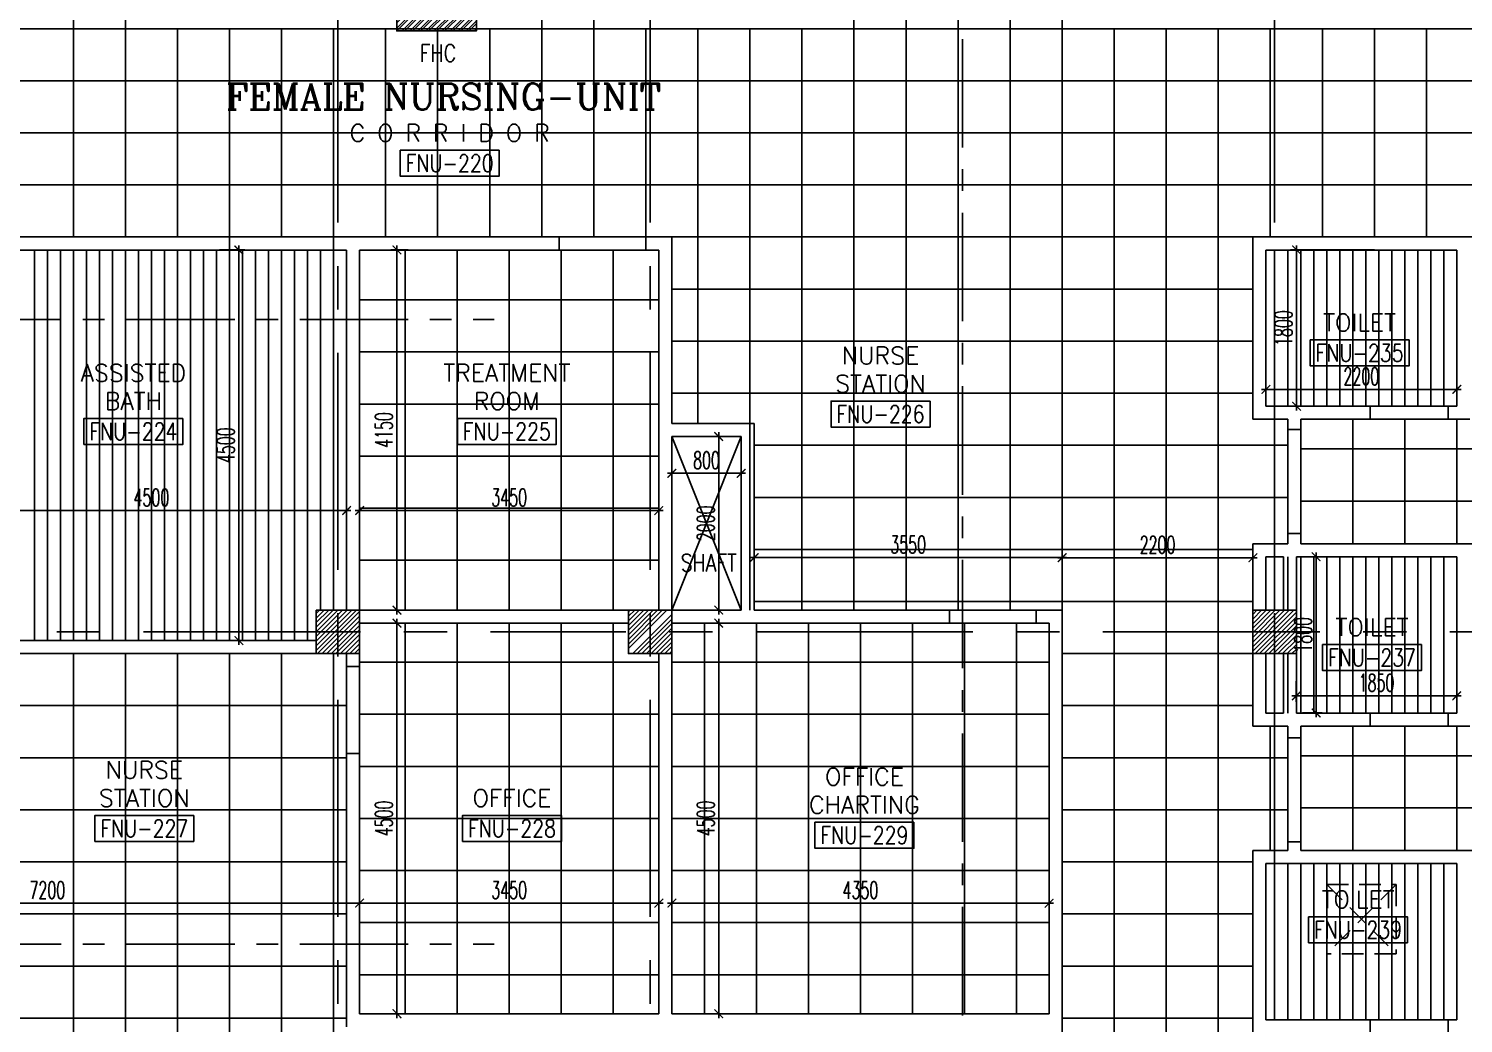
# Model space of a CAD drawing. Extents: x 88808.2 to 88899.2, y 39921.6 to 40001.1.
# Drawn here: x 88871.61 to 88888.15, y 39968.39 to 39979.85 of the extents above; entities that cross this region are included whole.
import ezdxf
from ezdxf.enums import TextEntityAlignment as Align

# ---------------------------------------------------------------- set-up
doc = ezdxf.new("R2010")
doc.units = 0
doc.header["$MEASUREMENT"] = 0
doc.header["$PDMODE"] = 34
for name, pattern in [('CENTER', [2, 1.25, -0.25, 0.25, -0.25]), ('CENTERX2', [4, 2.5, -0.5, 0.5, -0.5]), ('HIDDEN', [0.375, 0.25, -0.125])]:
    doc.linetypes.add(name, pattern=pattern)
doc.layers.get('0').update_dxf_attribs({"color": 4, "linetype": 'CONTINUOUS'})
doc.layers.get('DEFPOINTS').update_dxf_attribs({"linetype": 'CONTINUOUS'})
for name, color, linetype in [('AXES', 11, 'CENTERX2'), ('AXES1', 11, 'CENTER'), ('CEILING', 4, 'CONTINUOUS'), ('COL', 2, 'CONTINUOUS'), ('DIM', 4, 'CONTINUOUS'), ('FHC', 4, 'CONTINUOUS'), ('HAT', 11, 'CONTINUOUS'), ('RM-BOX', 11, 'CONTINUOUS'), ('RM-NAME', 11, 'CONTINUOUS'), ('RM-NO', 11, 'CONTINUOUS'), ('SHAFT', 4, 'CONTINUOUS'), ('WALL', 2, 'CONTINUOUS')]:
    doc.layers.add(name, color=color, linetype=linetype)
doc.styles.add('ROMANC', font='romanc', dxfattribs={"height": 0.1})
doc.styles.add('ROMANS', font='ROMANS.shx', dxfattribs={"width": 0.6})
doc.dimstyles.new('STANDARD_IN', dxfattribs={"dimtxt": 0.2, "dimasz": 0.1, "dimexe": 0.07, "dimexo": 0.07, "dimgap": 0.05, "dimtad": 1, "dimdec": 0, "dimlfac": 1000, "dimzin": 0, "dimtxsty": 'ROMANS', "dimblk": 'ARCHTICK', "dimcen": 0.05, "dimdle": 0.05, "dimclrd": 4, "dimclre": 4, "dimclrt": 2, "dimazin": 3, "dimtfac": 1, "dimtdec": 0, "dimtmove": 0, "dimatfit": 3, "dimtolj": 1, "dimtzin": 0})

# ---------------------------------------------------------------- blocks, each defined once
blk = doc.blocks.new('_ARCHTICK')
at = {"color": 0, "linetype": 'BYBLOCK', "const_width": 0.15}
blk.add_lwpolyline([(-0.5, -0.5), (0.5, 0.5)], dxfattribs=at)
blk = doc.blocks.new('*D274')
at = {"layer": 'DEFPOINTS', "color": 0, "linetype": 'CONTINUOUS'}
for p in [(88883.52, 39973.857), (88885.72, 39973.754), (88885.72, 39973.372)]:
    blk.add_point(p, dxfattribs=at)
at = {"layer": 'DIM', "color": 4, "linetype": 'CONTINUOUS'}
for p, q in [((88883.47, 39973.754), (88885.77, 39973.754)), ((88883.52, 39973.787), (88883.52, 39973.684)), ((88885.72, 39973.442), (88885.72, 39973.824))]:
    blk.add_line(p, q, dxfattribs=at)
at = {"layer": 'DIM', "color": 4, "linetype": 'CONTINUOUS', "xscale": 0.1, "yscale": 0.1, "zscale": 0.1, "rotation": 180}
blk.add_blockref('_ARCHTICK', (88883.52, 39973.754), dxfattribs=at)
at = {"layer": 'DIM', "color": 4, "linetype": 'CONTINUOUS', "xscale": 0.1, "yscale": 0.1, "zscale": 0.1}
blk.add_blockref('_ARCHTICK', (88885.72, 39973.754), dxfattribs=at)
at = {"layer": 'DIM', "color": 2, "linetype": 'CONTINUOUS', "insert": (88884.62, 39973.904), "char_height": 0.2, "attachment_point": 5, "style": 'ROMANS'}
blk.add_mtext('\\A1;2200', dxfattribs=at)
blk = doc.blocks.new('*D275')
at = {"layer": 'DEFPOINTS', "color": 0, "linetype": 'CONTINUOUS'}
for p in [(88883.52, 39973.755), (88879.97, 39973.686), (88883.52, 39973.362)]:
    blk.add_point(p, dxfattribs=at)
at = {"layer": 'DIM', "color": 4, "linetype": 'CONTINUOUS'}
for p, q in [((88879.92, 39973.755), (88883.57, 39973.755)), ((88879.97, 39973.756), (88879.97, 39973.825)), ((88883.52, 39973.432), (88883.52, 39973.825))]:
    blk.add_line(p, q, dxfattribs=at)
at = {"layer": 'DIM', "color": 4, "linetype": 'CONTINUOUS', "xscale": 0.1, "yscale": 0.1, "zscale": 0.1, "rotation": 180}
blk.add_blockref('_ARCHTICK', (88879.97, 39973.755), dxfattribs=at)
at = {"layer": 'DIM', "color": 4, "linetype": 'CONTINUOUS', "xscale": 0.1, "yscale": 0.1, "zscale": 0.1}
blk.add_blockref('_ARCHTICK', (88883.52, 39973.755), dxfattribs=at)
at = {"layer": 'DIM', "color": 2, "linetype": 'CONTINUOUS', "insert": (88881.745, 39973.905), "char_height": 0.2, "attachment_point": 5, "style": 'ROMANS'}
blk.add_mtext('\\A1;3550', dxfattribs=at)
blk = doc.blocks.new('*D241')
at = {"layer": 'DEFPOINTS', "color": 0, "linetype": 'CONTINUOUS'}
for p in [(88879.82, 39974.727), (88879.02, 39973.438), (88879.82, 39973.57)]:
    blk.add_point(p, dxfattribs=at)
at = {"layer": 'DIM', "color": 4, "linetype": 'CONTINUOUS'}
for p, q in [((88879.02, 39973.508), (88879.02, 39974.797)), ((88879.82, 39973.64), (88879.82, 39974.797)), ((88878.97, 39974.727), (88879.87, 39974.727))]:
    blk.add_line(p, q, dxfattribs=at)
at = {"layer": 'DIM', "color": 4, "linetype": 'CONTINUOUS', "xscale": 0.1, "yscale": 0.1, "zscale": 0.1, "rotation": 180}
blk.add_blockref('_ARCHTICK', (88879.02, 39974.727), dxfattribs=at)
at = {"layer": 'DIM', "color": 4, "linetype": 'CONTINUOUS', "xscale": 0.1, "yscale": 0.1, "zscale": 0.1}
blk.add_blockref('_ARCHTICK', (88879.82, 39974.727), dxfattribs=at)
at = {"layer": 'DIM', "color": 2, "linetype": 'CONTINUOUS', "insert": (88879.42, 39974.877), "char_height": 0.2, "attachment_point": 5, "style": 'ROMANS'}
blk.add_mtext('\\A1;800', dxfattribs=at)
blk = doc.blocks.new('*D240')
at = {"layer": 'DEFPOINTS', "color": 0, "linetype": 'CONTINUOUS'}
for p in [(88879.42, 39975.15), (88879.561, 39975.15), (88879.337, 39973.15)]:
    blk.add_point(p, dxfattribs=at)
at = {"layer": 'DIM', "color": 4, "linetype": 'CONTINUOUS'}
for p, q in [((88879.49, 39975.15), (88879.631, 39975.15)), ((88879.561, 39973.1), (88879.561, 39975.2)), ((88879.407, 39973.15), (88879.631, 39973.15))]:
    blk.add_line(p, q, dxfattribs=at)
at = {"layer": 'DIM', "color": 4, "linetype": 'CONTINUOUS', "xscale": 0.1, "yscale": 0.1, "zscale": 0.1}
for p, rotation in [((88879.561, 39975.15), 90), ((88879.561, 39973.15), 270)]:
    blk.add_blockref('_ARCHTICK', p, dxfattribs=dict(at, rotation=rotation))
at = {"layer": 'DIM', "color": 2, "linetype": 'CONTINUOUS', "insert": (88879.411, 39974.15), "char_height": 0.2, "attachment_point": 5, "rotation": 90, "style": 'ROMANS'}
blk.add_mtext('\\A1;2000', dxfattribs=at)
blk = doc.blocks.new('*D239')
at = {"layer": 'DEFPOINTS', "color": 0, "linetype": 'CONTINUOUS'}
for p in [(88879.42, 39973), (88879.42, 39968.5), (88879.561, 39968.5)]:
    blk.add_point(p, dxfattribs=at)
at = {"layer": 'DIM', "color": 4, "linetype": 'CONTINUOUS'}
for p, q in [((88879.49, 39973), (88879.631, 39973)), ((88879.561, 39973.05), (88879.561, 39968.45)), ((88879.49, 39968.5), (88879.631, 39968.5))]:
    blk.add_line(p, q, dxfattribs=at)
at = {"layer": 'DIM', "color": 4, "linetype": 'CONTINUOUS', "xscale": 0.1, "yscale": 0.1, "zscale": 0.1}
for p, rotation in [((88879.561, 39973), 90), ((88879.561, 39968.5), 270)]:
    blk.add_blockref('_ARCHTICK', p, dxfattribs=dict(at, rotation=rotation))
at = {"layer": 'DIM', "color": 2, "linetype": 'CONTINUOUS', "insert": (88879.411, 39970.75), "char_height": 0.2, "attachment_point": 5, "rotation": 90, "style": 'ROMANS'}
blk.add_mtext('\\A1;4500', dxfattribs=at)
blk = doc.blocks.new('*D238')
at = {"layer": 'DEFPOINTS', "color": 0, "linetype": 'CONTINUOUS'}
for p in [(88883.37, 39969.774), (88879.02, 39968.825), (88883.37, 39968.825)]:
    blk.add_point(p, dxfattribs=at)
at = {"layer": 'DIM', "color": 4, "linetype": 'CONTINUOUS'}
for p, q in [((88878.97, 39969.774), (88883.42, 39969.774)), ((88879.02, 39968.895), (88879.02, 39969.844)), ((88883.37, 39968.895), (88883.37, 39969.844))]:
    blk.add_line(p, q, dxfattribs=at)
at = {"layer": 'DIM', "color": 4, "linetype": 'CONTINUOUS', "xscale": 0.1, "yscale": 0.1, "zscale": 0.1, "rotation": 180}
blk.add_blockref('_ARCHTICK', (88879.02, 39969.774), dxfattribs=at)
at = {"layer": 'DIM', "color": 4, "linetype": 'CONTINUOUS', "xscale": 0.1, "yscale": 0.1, "zscale": 0.1}
blk.add_blockref('_ARCHTICK', (88883.37, 39969.774), dxfattribs=at)
at = {"layer": 'DIM', "color": 2, "linetype": 'CONTINUOUS', "insert": (88881.195, 39969.924), "char_height": 0.2, "attachment_point": 5, "style": 'ROMANS'}
blk.add_mtext('\\A1;4350', dxfattribs=at)
blk = doc.blocks.new('*D237')
at = {"layer": 'DEFPOINTS', "color": 0, "linetype": 'CONTINUOUS'}
for p in [(88878.87, 39969.774), (88875.42, 39969.116), (88878.87, 39969.116)]:
    blk.add_point(p, dxfattribs=at)
at = {"layer": 'DIM', "color": 4, "linetype": 'CONTINUOUS'}
for p, q in [((88875.37, 39969.774), (88878.92, 39969.774)), ((88875.42, 39969.186), (88875.42, 39969.844)), ((88878.87, 39969.186), (88878.87, 39969.844))]:
    blk.add_line(p, q, dxfattribs=at)
at = {"layer": 'DIM', "color": 4, "linetype": 'CONTINUOUS', "xscale": 0.1, "yscale": 0.1, "zscale": 0.1, "rotation": 180}
blk.add_blockref('_ARCHTICK', (88875.42, 39969.774), dxfattribs=at)
at = {"layer": 'DIM', "color": 4, "linetype": 'CONTINUOUS', "xscale": 0.1, "yscale": 0.1, "zscale": 0.1}
blk.add_blockref('_ARCHTICK', (88878.87, 39969.774), dxfattribs=at)
at = {"layer": 'DIM', "color": 2, "linetype": 'CONTINUOUS', "insert": (88877.145, 39969.924), "char_height": 0.2, "attachment_point": 5, "style": 'ROMANS'}
blk.add_mtext('\\A1;3450', dxfattribs=at)
blk = doc.blocks.new('*D236')
at = {"layer": 'DEFPOINTS', "color": 0, "linetype": 'CONTINUOUS'}
for p in [(88875.634, 39973), (88875.634, 39968.5), (88875.851, 39968.5)]:
    blk.add_point(p, dxfattribs=at)
at = {"layer": 'DIM', "color": 4, "linetype": 'CONTINUOUS'}
for p, q in [((88875.704, 39973), (88875.921, 39973)), ((88875.851, 39973.05), (88875.851, 39968.45)), ((88875.704, 39968.5), (88875.921, 39968.5))]:
    blk.add_line(p, q, dxfattribs=at)
at = {"layer": 'DIM', "color": 4, "linetype": 'CONTINUOUS', "xscale": 0.1, "yscale": 0.1, "zscale": 0.1}
for p, rotation in [((88875.851, 39973), 90), ((88875.851, 39968.5), 270)]:
    blk.add_blockref('_ARCHTICK', p, dxfattribs=dict(at, rotation=rotation))
at = {"layer": 'DIM', "color": 2, "linetype": 'CONTINUOUS', "insert": (88875.701, 39970.75), "char_height": 0.2, "attachment_point": 5, "rotation": 90, "style": 'ROMANS'}
blk.add_mtext('\\A1;4500', dxfattribs=at)
blk = doc.blocks.new('*D235')
at = {"layer": 'DEFPOINTS', "color": 0, "linetype": 'CONTINUOUS'}
for p in [(88876.05, 39977.3), (88875.851, 39973.15), (88876.05, 39973.15)]:
    blk.add_point(p, dxfattribs=at)
at = {"layer": 'DIM', "color": 4, "linetype": 'CONTINUOUS'}
for p, q in [((88875.98, 39977.3), (88875.781, 39977.3)), ((88875.851, 39977.35), (88875.851, 39973.1)), ((88875.98, 39973.15), (88875.781, 39973.15))]:
    blk.add_line(p, q, dxfattribs=at)
at = {"layer": 'DIM', "color": 4, "linetype": 'CONTINUOUS', "xscale": 0.1, "yscale": 0.1, "zscale": 0.1}
for p, rotation in [((88875.851, 39977.3), 90), ((88875.851, 39973.15), 270)]:
    blk.add_blockref('_ARCHTICK', p, dxfattribs=dict(at, rotation=rotation))
at = {"layer": 'DIM', "color": 2, "linetype": 'CONTINUOUS', "insert": (88875.701, 39975.225), "char_height": 0.2, "attachment_point": 5, "rotation": 90, "style": 'ROMANS'}
blk.add_mtext('\\A1;4150', dxfattribs=at)
blk = doc.blocks.new('*D234')
at = {"layer": 'DEFPOINTS', "color": 0, "linetype": 'CONTINUOUS'}
for p in [(88875.42, 39974.686), (88878.87, 39974.686), (88878.87, 39974.298)]:
    blk.add_point(p, dxfattribs=at)
at = {"layer": 'DIM', "color": 4, "linetype": 'CONTINUOUS'}
for p, q in [((88875.42, 39974.616), (88875.42, 39974.228)), ((88878.87, 39974.616), (88878.87, 39974.228)), ((88875.37, 39974.298), (88878.92, 39974.298))]:
    blk.add_line(p, q, dxfattribs=at)
at = {"layer": 'DIM', "color": 4, "linetype": 'CONTINUOUS', "xscale": 0.1, "yscale": 0.1, "zscale": 0.1, "rotation": 180}
blk.add_blockref('_ARCHTICK', (88875.42, 39974.298), dxfattribs=at)
at = {"layer": 'DIM', "color": 4, "linetype": 'CONTINUOUS', "xscale": 0.1, "yscale": 0.1, "zscale": 0.1}
blk.add_blockref('_ARCHTICK', (88878.87, 39974.298), dxfattribs=at)
at = {"layer": 'DIM', "color": 2, "linetype": 'CONTINUOUS', "insert": (88877.145, 39974.448), "char_height": 0.2, "attachment_point": 5, "style": 'ROMANS'}
blk.add_mtext('\\A1;3450', dxfattribs=at)
blk = doc.blocks.new('*D233')
at = {"layer": 'DEFPOINTS', "color": 0, "linetype": 'CONTINUOUS'}
for p in [(88873.734, 39977.3), (88874.028, 39977.3), (88873.734, 39972.8)]:
    blk.add_point(p, dxfattribs=at)
at = {"layer": 'DIM', "color": 4, "linetype": 'CONTINUOUS'}
for p, q in [((88873.804, 39977.3), (88874.098, 39977.3)), ((88874.028, 39972.75), (88874.028, 39977.35)), ((88873.804, 39972.8), (88874.098, 39972.8))]:
    blk.add_line(p, q, dxfattribs=at)
at = {"layer": 'DIM', "color": 4, "linetype": 'CONTINUOUS', "xscale": 0.1, "yscale": 0.1, "zscale": 0.1}
for p, rotation in [((88874.028, 39977.3), 90), ((88874.028, 39972.8), 270)]:
    blk.add_blockref('_ARCHTICK', p, dxfattribs=dict(at, rotation=rotation))
at = {"layer": 'DIM', "color": 2, "linetype": 'CONTINUOUS', "insert": (88873.878, 39975.05), "char_height": 0.2, "attachment_point": 5, "rotation": 90, "style": 'ROMANS'}
blk.add_mtext('\\A1;4500', dxfattribs=at)
blk = doc.blocks.new('*D232')
at = {"layer": 'DEFPOINTS', "color": 0, "linetype": 'CONTINUOUS'}
for p in [(88870.77, 39975.05), (88875.27, 39975.05), (88875.27, 39974.298)]:
    blk.add_point(p, dxfattribs=at)
at = {"layer": 'DIM', "color": 4, "linetype": 'CONTINUOUS'}
for p, q in [((88870.77, 39974.98), (88870.77, 39974.228)), ((88875.27, 39974.98), (88875.27, 39974.228)), ((88870.72, 39974.298), (88875.32, 39974.298))]:
    blk.add_line(p, q, dxfattribs=at)
at = {"layer": 'DIM', "color": 4, "linetype": 'CONTINUOUS', "xscale": 0.1, "yscale": 0.1, "zscale": 0.1, "rotation": 180}
blk.add_blockref('_ARCHTICK', (88870.77, 39974.298), dxfattribs=at)
at = {"layer": 'DIM', "color": 4, "linetype": 'CONTINUOUS', "xscale": 0.1, "yscale": 0.1, "zscale": 0.1}
blk.add_blockref('_ARCHTICK', (88875.27, 39974.298), dxfattribs=at)
at = {"layer": 'DIM', "color": 2, "linetype": 'CONTINUOUS', "insert": (88873.02, 39974.448), "char_height": 0.2, "attachment_point": 5, "style": 'ROMANS'}
blk.add_mtext('\\A1;4500', dxfattribs=at)
blk = doc.blocks.new('*D226')
at = {"layer": 'DEFPOINTS', "color": 0, "linetype": 'CONTINUOUS'}
for p in [(88868.22, 39969.774), (88868.22, 39969.659), (88875.42, 39969.446)]:
    blk.add_point(p, dxfattribs=at)
at = {"layer": 'DIM', "color": 4, "linetype": 'CONTINUOUS'}
for p, q in [((88875.47, 39969.774), (88868.17, 39969.774)), ((88868.22, 39969.729), (88868.22, 39969.844)), ((88875.42, 39969.516), (88875.42, 39969.844))]:
    blk.add_line(p, q, dxfattribs=at)
at = {"layer": 'DIM', "color": 4, "linetype": 'CONTINUOUS', "xscale": 0.1, "yscale": 0.1, "zscale": 0.1, "rotation": 180}
blk.add_blockref('_ARCHTICK', (88868.22, 39969.774), dxfattribs=at)
at = {"layer": 'DIM', "color": 4, "linetype": 'CONTINUOUS', "xscale": 0.1, "yscale": 0.1, "zscale": 0.1}
blk.add_blockref('_ARCHTICK', (88875.42, 39969.774), dxfattribs=at)
at = {"layer": 'DIM', "color": 2, "linetype": 'CONTINUOUS', "insert": (88871.82, 39969.924), "char_height": 0.2, "attachment_point": 5, "style": 'ROMANS'}
blk.add_mtext('\\A1;7200', dxfattribs=at)
blk = doc.blocks.new('*D214')
at = {"layer": 'DEFPOINTS', "color": 0, "linetype": 'CONTINUOUS'}
for p in [(88886.22, 39973.765), (88886.448, 39973.765), (88886.22, 39971.965)]:
    blk.add_point(p, dxfattribs=at)
at = {"layer": 'DIM', "color": 4, "linetype": 'CONTINUOUS'}
for p, q in [((88886.29, 39973.765), (88886.518, 39973.765)), ((88886.448, 39971.915), (88886.448, 39973.815)), ((88886.29, 39971.965), (88886.518, 39971.965))]:
    blk.add_line(p, q, dxfattribs=at)
at = {"layer": 'DIM', "color": 4, "linetype": 'CONTINUOUS', "xscale": 0.1, "yscale": 0.1, "zscale": 0.1}
for p, rotation in [((88886.448, 39973.765), 90), ((88886.448, 39971.965), 270)]:
    blk.add_blockref('_ARCHTICK', p, dxfattribs=dict(at, rotation=rotation))
at = {"layer": 'DIM', "color": 2, "linetype": 'CONTINUOUS', "insert": (88886.298, 39972.865), "char_height": 0.2, "attachment_point": 5, "rotation": 90, "style": 'ROMANS'}
blk.add_mtext('\\A1;1800', dxfattribs=at)
blk = doc.blocks.new('*D282')
at = {"layer": 'DEFPOINTS', "color": 0, "linetype": 'CONTINUOUS'}
for p in [(88886.22, 39972.4), (88888.07, 39972.4), (88886.22, 39972.163)]:
    blk.add_point(p, dxfattribs=at)
at = {"layer": 'DIM', "color": 4, "linetype": 'CONTINUOUS'}
for p, q in [((88886.22, 39972.33), (88886.22, 39972.093)), ((88888.07, 39972.33), (88888.07, 39972.093)), ((88888.12, 39972.163), (88886.17, 39972.163))]:
    blk.add_line(p, q, dxfattribs=at)
at = {"layer": 'DIM', "color": 4, "linetype": 'CONTINUOUS', "xscale": 0.1, "yscale": 0.1, "zscale": 0.1, "rotation": 180}
blk.add_blockref('_ARCHTICK', (88886.22, 39972.163), dxfattribs=at)
at = {"layer": 'DIM', "color": 4, "linetype": 'CONTINUOUS', "xscale": 0.1, "yscale": 0.1, "zscale": 0.1}
blk.add_blockref('_ARCHTICK', (88888.07, 39972.163), dxfattribs=at)
at = {"layer": 'DIM', "color": 2, "linetype": 'CONTINUOUS', "insert": (88887.145, 39972.313), "char_height": 0.2, "attachment_point": 5, "style": 'ROMANS'}
blk.add_mtext('\\A1;1850', dxfattribs=at)
blk = doc.blocks.new('*D212')
at = {"layer": 'DEFPOINTS', "color": 0, "linetype": 'CONTINUOUS'}
for p in [(88887.191, 39977.3), (88886.223, 39975.5), (88886.875, 39975.5)]:
    blk.add_point(p, dxfattribs=at)
at = {"layer": 'DIM', "color": 4, "linetype": 'CONTINUOUS'}
for p, q in [((88887.121, 39977.3), (88886.153, 39977.3)), ((88886.223, 39977.35), (88886.223, 39975.45)), ((88886.805, 39975.5), (88886.153, 39975.5))]:
    blk.add_line(p, q, dxfattribs=at)
at = {"layer": 'DIM', "color": 4, "linetype": 'CONTINUOUS', "xscale": 0.1, "yscale": 0.1, "zscale": 0.1}
for p, rotation in [((88886.223, 39977.3), 90), ((88886.223, 39975.5), 270)]:
    blk.add_blockref('_ARCHTICK', p, dxfattribs=dict(at, rotation=rotation))
at = {"layer": 'DIM', "color": 2, "linetype": 'CONTINUOUS', "insert": (88886.073, 39976.4), "char_height": 0.2, "attachment_point": 5, "rotation": 90, "style": 'ROMANS'}
blk.add_mtext('\\A1;1800', dxfattribs=at)
blk = doc.blocks.new('*D277')
at = {"layer": 'DEFPOINTS', "color": 0, "linetype": 'CONTINUOUS'}
for p in [(88885.87, 39975.902), (88888.07, 39975.902), (88885.87, 39975.694)]:
    blk.add_point(p, dxfattribs=at)
at = {"layer": 'DIM', "color": 4, "linetype": 'CONTINUOUS'}
for p, q in [((88885.87, 39975.832), (88885.87, 39975.624)), ((88888.07, 39975.832), (88888.07, 39975.624)), ((88888.12, 39975.694), (88885.82, 39975.694))]:
    blk.add_line(p, q, dxfattribs=at)
at = {"layer": 'DIM', "color": 4, "linetype": 'CONTINUOUS', "xscale": 0.1, "yscale": 0.1, "zscale": 0.1, "rotation": 180}
blk.add_blockref('_ARCHTICK', (88885.87, 39975.694), dxfattribs=at)
at = {"layer": 'DIM', "color": 4, "linetype": 'CONTINUOUS', "xscale": 0.1, "yscale": 0.1, "zscale": 0.1}
blk.add_blockref('_ARCHTICK', (88888.07, 39975.694), dxfattribs=at)
at = {"layer": 'DIM', "color": 2, "linetype": 'CONTINUOUS', "insert": (88886.97, 39975.844), "char_height": 0.2, "attachment_point": 5, "style": 'ROMANS'}
blk.add_mtext('\\A1;2200', dxfattribs=at)
blk = doc.blocks.new('RM1')
at = {"layer": 'RM-BOX'}
blk.add_lwpolyline([(570, -200), (-570, -200), (-570, -500), (570, -500)], close=True, dxfattribs=at)
at = {"layer": 'RM-NAME', "style": 'ROMANS'}
blk.add_attdef('ROOMNAME1', text='', height=200, dxfattribs=at).set_placement((0, 324), align=Align.MIDDLE)
blk = doc.blocks.new('COL50')
at = {"layer": 'COL'}
blk.add_lwpolyline([(-250, 250), (-250, -250), (250, -250), (250, 250)], close=True, dxfattribs=at)
blk = doc.blocks.new('*X44')
at = {"color": 0}
for p, q in [((245929, 162720), (246399, 163190)), ((245929, 162773), (246345, 163190)), ((245929, 162826), (246292, 163190)), ((245929, 162879), (246239, 163190)), ((245929, 162932), (246186, 163190)), ((245929, 162985), (246133, 163190)), ((245929, 163038), (246080, 163190)), ((245929, 163091), (246027, 163190)), ((245929, 163144), (245974, 163190)), ((245952, 162690), (246429, 163167)), ((246005, 162690), (246429, 163114)), ((246058, 162690), (246429, 163061)), ((246111, 162690), (246429, 163008)), ((246164, 162690), (246429, 162955)), ((246217, 162690), (246429, 162902)), ((246270, 162690), (246429, 162849)), ((246323, 162690), (246429, 162796)), ((246376, 162690), (246429, 162742))]:
    blk.add_line(p, q, dxfattribs=at)
blk = doc.blocks.new('*X27')
at = {"color": 0}
for p, q in [((196689, 162747), (197131, 163190)), ((196689, 162800), (197078, 163190)), ((196689, 162853), (197025, 163190)), ((196689, 162907), (196972, 163190)), ((196689, 162960), (196919, 163190)), ((196689, 163013), (196866, 163190)), ((196689, 163066), (196813, 163190)), ((196689, 163119), (196760, 163190)), ((196689, 163172), (196707, 163190)), ((196737, 162690), (197189, 163141)), ((196790, 162690), (197189, 163088)), ((196843, 162690), (197189, 163035)), ((196896, 162690), (197189, 162982)), ((196949, 162690), (197189, 162929)), ((197002, 162690), (197189, 162876)), ((197055, 162690), (197189, 162823)), ((197108, 162690), (197189, 162770)), ((197161, 162690), (197189, 162717))]:
    blk.add_line(p, q, dxfattribs=at)
blk = doc.blocks.new('*X14')
at = {"color": 0}
for p, q in [((80579, 162727), (81042, 163190)), ((80579, 162780), (80989, 163190)), ((80579, 162833), (80936, 163190)), ((80579, 162886), (80883, 163190)), ((80579, 162939), (80829, 163190)), ((80579, 162993), (80776, 163190)), ((80579, 163046), (80723, 163190)), ((80579, 163099), (80670, 163190)), ((80579, 163152), (80617, 163190)), ((80595, 162690), (81079, 163174)), ((80648, 162690), (81079, 163121)), ((80701, 162690), (81079, 163068)), ((80754, 162690), (81079, 163015)), ((80807, 162690), (81079, 162962)), ((80860, 162690), (81079, 162909)), ((80913, 162690), (81079, 162856)), ((80966, 162690), (81079, 162803)), ((81019, 162690), (81079, 162750)), ((81072, 162690), (81079, 162697))]:
    blk.add_line(p, q, dxfattribs=at)

msp = doc.modelspace()

# ---------------------------------------------------------------- hatches: boundary and pattern name
at = {"layer": 'FHC', "linetype": 'BYBLOCK', "ltscale": 0.3}
h = msp.add_hatch(dxfattribs=at)
h.set_pattern_fill('ANSI32', color=11, scale=0.175, style=0)
h.set_pattern_definition([(45, (88643.651576, 39948.77356), (-0.046403883, 0.046403883), []), (45, (88643.68251, 39948.77356), (-0.046403883, 0.046403883), [])])
h.paths.add_polyline_path([(88876.7678, 39979.8246), (88876.7678, 39980.0146), (88875.8478, 39980.0146), (88875.8478, 39979.8246)])
h.paths.add_polyline_path([(88875.6351, 39979.4034), (88875.6351, 39979.8243), (88875.8976, 39979.8243), (88875.8976, 39979.4034)], flags=9)

# ---------------------------------------------------------------- linework, layer by layer
at = {"layer": 'AXES'}
for p, q in [((88875.1703, 39921.6153), (88875.1703, 40000.4279)), ((88878.7703, 39921.6153), (88878.7703, 40000.4279)), ((88885.9703, 39921.6153), (88885.9703, 40000.4279)), ((88808.9303, 39972.8996), (88876.9703, 39972.8996)), ((88898.4894, 39972.8996), (88876.9703, 39972.8996))]:
    msp.add_line(p, q, dxfattribs=at)
at = {"layer": 'AXES1'}
for p, q in [((88882.3703, 39928.4796), (88882.3703, 39987.2996)), ((88818.7303, 39976.4996), (88876.9703, 39976.4996)), ((88818.7303, 39969.2996), (88876.9703, 39969.2996))]:
    msp.add_line(p, q, dxfattribs=at)
at = {"layer": 'CEILING', "linetype": 'CONTINUOUS'}
for p, q in [((88872.1203, 39980.2496), (88872.1203, 39977.4496)), ((88872.7203, 39980.2496), (88872.7203, 39977.4496)), ((88877.5203, 39980.1996), (88877.5203, 39977.4496)), ((88878.1203, 39980.1996), (88878.1203, 39977.4496)), ((88881.1203, 39980.2496), (88881.1203, 39973.1496)), ((88881.7203, 39980.2496), (88881.7203, 39973.1496)), ((88882.3203, 39980.2496), (88882.3203, 39973.1496)), ((88882.9203, 39980.2496), (88882.9203, 39973.1496)), ((88883.5203, 39980.2496), (88883.5203, 39963.3096)), ((88873.3203, 39979.8496), (88873.3203, 39977.4496)), ((88873.9203, 39979.8496), (88873.9203, 39977.4496)), ((88874.5203, 39979.8496), (88874.5203, 39977.4496)), ((88875.1203, 39979.8496), (88875.1203, 39977.4496)), ((88875.7203, 39979.8496), (88875.7203, 39977.4496)), ((88876.3203, 39979.8496), (88876.3203, 39977.4496)), ((88876.9203, 39979.8496), (88876.9203, 39977.4496)), ((88878.7203, 39979.8496), (88878.7203, 39977.4496)), ((88879.3203, 39979.8496), (88879.3203, 39975.2996)), ((88879.9203, 39979.8496), (88879.9203, 39973.1496)), ((88880.5203, 39979.8496), (88880.5203, 39973.1496)), ((88884.1203, 39979.8496), (88884.1203, 39963.3096)), ((88884.7203, 39979.8496), (88884.7203, 39963.3096)), ((88885.3203, 39979.8496), (88885.3203, 39963.3096)), ((88885.9203, 39979.8496), (88885.9203, 39977.4496)), ((88886.5203, 39979.8496), (88886.5203, 39977.4496)), ((88887.1203, 39979.8496), (88887.1203, 39977.4496)), ((88887.7203, 39979.8496), (88887.7203, 39977.4496)), ((88871.6703, 39972.7996), (88871.6703, 39977.2996)), ((88871.8203, 39972.7996), (88871.8203, 39977.2996)), ((88871.9703, 39972.7996), (88871.9703, 39977.2996)), ((88872.1203, 39972.7996), (88872.1203, 39977.2996)), ((88872.2703, 39972.7996), (88872.2703, 39977.2996)), ((88872.4203, 39972.7996), (88872.4203, 39977.2996)), ((88872.5703, 39972.7996), (88872.5703, 39977.2996)), ((88872.7203, 39972.7996), (88872.7203, 39977.2996)), ((88872.8703, 39972.7996), (88872.8703, 39977.2996)), ((88873.0203, 39972.7996), (88873.0203, 39977.2996)), ((88873.1703, 39972.7996), (88873.1703, 39977.2996)), ((88873.3203, 39972.7996), (88873.3203, 39977.2996)), ((88873.4703, 39972.7996), (88873.4703, 39977.2996)), ((88873.6203, 39972.7996), (88873.6203, 39977.2996)), ((88873.7703, 39972.7996), (88873.7703, 39977.2996)), ((88873.9203, 39972.7996), (88873.9203, 39977.2996)), ((88874.0703, 39972.7996), (88874.0703, 39977.2996)), ((88874.2203, 39972.7996), (88874.2203, 39977.2996)), ((88874.3703, 39972.7996), (88874.3703, 39977.2996)), ((88874.5203, 39972.7996), (88874.5203, 39977.2996)), ((88874.6703, 39972.7996), (88874.6703, 39977.2996)), ((88874.8203, 39972.7996), (88874.8203, 39977.2996)), ((88874.9703, 39973.1496), (88874.9703, 39977.2996)), ((88875.1203, 39973.1496), (88875.1203, 39977.2996)), ((88875.9453, 39973.1496), (88875.9453, 39977.2996)), ((88876.5453, 39973.1496), (88876.5453, 39977.2996)), ((88877.1453, 39973.1496), (88877.1453, 39977.2996)), ((88877.7453, 39973.1496), (88877.7453, 39977.2996)), ((88878.3453, 39973.1496), (88878.3453, 39977.2996)), ((88875.4203, 39976.7246), (88878.8703, 39976.7246)), ((88875.4203, 39976.1246), (88878.8703, 39976.1246)), ((88875.4203, 39975.5246), (88878.8703, 39975.5246)), ((88885.9703, 39975.3496), (88885.9703, 39973.9146)), ((88875.4203, 39974.9246), (88878.8703, 39974.9246)), ((88875.4203, 39974.3246), (88878.8703, 39974.3246)), ((88875.4203, 39973.7246), (88878.8703, 39973.7246)), ((88875.9453, 39968.4996), (88875.9453, 39972.9996)), ((88876.5453, 39968.4996), (88876.5453, 39972.9996)), ((88877.1453, 39968.4996), (88877.1453, 39972.9996)), ((88877.7453, 39968.4996), (88877.7453, 39972.9996)), ((88878.3453, 39968.4996), (88878.3453, 39972.9996)), ((88879.3953, 39968.4996), (88879.3953, 39972.9996)), ((88879.9953, 39968.4996), (88879.9953, 39972.9996)), ((88880.5953, 39968.4996), (88880.5953, 39972.9996)), ((88881.1953, 39968.4996), (88881.1953, 39972.9996)), ((88881.7953, 39968.4996), (88881.7953, 39972.9996)), ((88882.3953, 39968.4996), (88882.3953, 39972.9996)), ((88882.9953, 39968.4996), (88882.9953, 39972.9996)), ((88872.1203, 39972.6496), (88872.1203, 39965.9496)), ((88872.7203, 39972.6496), (88872.7203, 39965.9496)), ((88873.3203, 39972.6496), (88873.3203, 39965.9496)), ((88873.9203, 39972.6496), (88873.9203, 39965.9496)), ((88874.5203, 39972.6496), (88874.5203, 39965.9496)), ((88875.1203, 39972.6496), (88875.1203, 39965.9496)), ((88875.4203, 39972.5496), (88878.8703, 39972.5496)), ((88883.3703, 39972.5496), (88879.0203, 39972.5496)), ((88875.4203, 39971.9496), (88878.8703, 39971.9496)), ((88883.3703, 39971.9496), (88879.0203, 39971.9496)), ((88885.9203, 39971.8146), (88885.9203, 39970.3796)), ((88875.4203, 39971.3496), (88878.8703, 39971.3496)), ((88883.3703, 39971.3496), (88879.0203, 39971.3496)), ((88875.4203, 39970.7496), (88878.8703, 39970.7496)), ((88883.3703, 39970.7496), (88879.0203, 39970.7496)), ((88875.4203, 39970.1496), (88878.8703, 39970.1496)), ((88883.3703, 39970.1496), (88879.0203, 39970.1496)), ((88875.4203, 39969.5496), (88878.8703, 39969.5496)), ((88883.3703, 39969.5496), (88879.0203, 39969.5496)), ((88875.4203, 39968.9496), (88878.8703, 39968.9496)), ((88883.3703, 39968.9496), (88879.0203, 39968.9496))]:
    msp.add_line(p, q, dxfattribs=at)
at = {"layer": 'CEILING', "linetype": 'BYBLOCK', "ltscale": 0.3}
for p, q in [((88862.8828, 39979.8496), (88892.8703, 39979.8496)), ((88861.4453, 39979.2496), (88892.4953, 39979.2496)), ((88861.4453, 39978.6496), (88892.4953, 39978.6496)), ((88861.4453, 39978.0496), (88892.4953, 39978.0496)), ((88861.4453, 39977.4496), (88892.9203, 39977.4496)), ((88885.9703, 39977.2996), (88885.9703, 39975.4996)), ((88886.1203, 39977.2996), (88886.1203, 39975.4996)), ((88886.2703, 39977.2996), (88886.2703, 39975.4996)), ((88886.4203, 39977.2996), (88886.4203, 39975.4996)), ((88886.5703, 39977.2996), (88886.5703, 39975.4996)), ((88886.7203, 39977.2996), (88886.7203, 39975.4996)), ((88886.8703, 39977.2996), (88886.8703, 39975.4996)), ((88887.0203, 39977.2996), (88887.0203, 39975.4996)), ((88887.1703, 39977.2996), (88887.1703, 39975.4996)), ((88887.3203, 39977.2996), (88887.3203, 39975.4996)), ((88887.4703, 39977.2996), (88887.4703, 39975.4996)), ((88887.6203, 39977.2996), (88887.6203, 39975.4996)), ((88887.7703, 39977.2996), (88887.7703, 39975.4996)), ((88887.9203, 39977.2996), (88887.9203, 39975.4996)), ((88879.0203, 39976.8496), (88885.7203, 39976.8496)), ((88885.7203, 39976.2496), (88879.0203, 39976.2496)), ((88885.7203, 39975.6496), (88879.0203, 39975.6496)), ((88886.8703, 39975.3496), (88886.8703, 39973.9146)), ((88887.4703, 39975.3496), (88887.4703, 39973.9146)), ((88888.0703, 39975.3496), (88888.0703, 39973.9146)), ((88886.1203, 39975.0496), (88879.9703, 39975.0496)), ((88892.9203, 39975.0071), (88886.2703, 39975.0071)), ((88886.1203, 39974.4496), (88879.9703, 39974.4496)), ((88892.9203, 39974.4071), (88886.2703, 39974.4071)), ((88885.7203, 39973.8496), (88879.9703, 39973.8496)), ((88885.9703, 39973.7646), (88885.9703, 39973.1496)), ((88886.1203, 39973.7646), (88886.1203, 39973.1496)), ((88886.2703, 39973.7646), (88886.2703, 39971.9646)), ((88886.4203, 39973.7646), (88886.4203, 39971.9646)), ((88886.5703, 39973.7646), (88886.5703, 39971.9646)), ((88886.7203, 39973.7646), (88886.7203, 39971.9646)), ((88886.8703, 39973.7646), (88886.8703, 39971.9646)), ((88887.0203, 39973.7646), (88887.0203, 39971.9646)), ((88887.1703, 39973.7646), (88887.1703, 39971.9646)), ((88887.3203, 39973.7646), (88887.3203, 39971.9646)), ((88887.4703, 39973.7646), (88887.4703, 39971.9646)), ((88887.6203, 39973.7646), (88887.6203, 39971.9646)), ((88887.7703, 39973.7646), (88887.7703, 39971.9646)), ((88887.9203, 39973.7646), (88887.9203, 39971.9646)), ((88885.7203, 39973.2496), (88879.9703, 39973.2496)), ((88885.7203, 39972.6496), (88883.5203, 39972.6496)), ((88885.9703, 39972.6496), (88885.9703, 39971.9646)), ((88886.1203, 39972.6496), (88886.1203, 39971.9646)), ((88868.2203, 39972.0496), (88875.2703, 39972.0496)), ((88885.7203, 39972.0496), (88883.5203, 39972.0496)), ((88886.8703, 39971.8146), (88886.8703, 39970.3796)), ((88887.4703, 39971.8146), (88887.4703, 39970.3796)), ((88888.0703, 39971.8146), (88888.0703, 39970.3796)), ((88868.2203, 39971.4496), (88875.2703, 39971.4496)), ((88886.1203, 39971.4496), (88883.5203, 39971.4496)), ((88892.9203, 39971.4721), (88886.2703, 39971.4721)), ((88868.2203, 39970.8496), (88875.2703, 39970.8496)), ((88886.1203, 39970.8496), (88883.5203, 39970.8496)), ((88892.9203, 39970.8721), (88886.2703, 39970.8721)), ((88868.2203, 39970.2496), (88875.2703, 39970.2496)), ((88885.7203, 39970.2496), (88883.5203, 39970.2496)), ((88885.9703, 39970.2296), (88885.9703, 39968.4296)), ((88886.1203, 39970.2296), (88886.1203, 39968.4296)), ((88886.2703, 39970.2296), (88886.2703, 39968.4296)), ((88886.4203, 39970.2296), (88886.4203, 39968.4296)), ((88886.5703, 39970.2296), (88886.5703, 39968.4296)), ((88886.7203, 39970.2296), (88886.7203, 39968.4296)), ((88886.8703, 39970.2296), (88886.8703, 39968.4296)), ((88886.8703, 39970.2296), (88886.8703, 39968.4296)), ((88886.8703, 39970.2296), (88886.8703, 39968.4296)), ((88887.0203, 39970.2296), (88887.0203, 39968.4296)), ((88887.1703, 39970.2296), (88887.1703, 39968.4296)), ((88887.3203, 39970.2296), (88887.3203, 39968.4296)), ((88887.4703, 39970.2296), (88887.4703, 39968.4296)), ((88887.6203, 39970.2296), (88887.6203, 39968.4296)), ((88887.7703, 39970.2296), (88887.7703, 39968.4296)), ((88887.9203, 39970.2296), (88887.9203, 39968.4296)), ((88868.2203, 39969.6496), (88875.2703, 39969.6496)), ((88885.7203, 39969.6496), (88883.5203, 39969.6496)), ((88868.2203, 39969.0496), (88875.2703, 39969.0496)), ((88885.7203, 39969.0496), (88883.5203, 39969.0496)), ((88883.5203, 39969.0496), (88885.7203, 39969.0496)), ((88868.2203, 39968.4496), (88875.2703, 39968.4496)), ((88883.5203, 39968.4496), (88885.7203, 39968.4496))]:
    msp.add_line(p, q, dxfattribs=at)
at = {"layer": 'FHC', "linetype": 'BYBLOCK', "ltscale": 0.3}
msp.add_lwpolyline([(88875.8478, 39980.0146), (88876.7678, 39980.0146), (88876.7678, 39979.8246), (88875.8478, 39979.8246)], close=True, dxfattribs=at)
at = {"layer": 'SHAFT'}
for p, q in [((88879.0203, 39975.1496), (88879.8203, 39973.1496)), ((88879.0203, 39973.1496), (88879.8203, 39975.1496))]:
    msp.add_line(p, q, dxfattribs=at)
at = {"layer": 'SHAFT', "linetype": 'HIDDEN'}
for p, q in [((88887.3703, 39969.9896), (88886.5703, 39969.1896)), ((88886.5703, 39969.9896), (88887.3703, 39969.1896))]:
    msp.add_line(p, q, dxfattribs=at)
msp.add_lwpolyline([(88886.5703, 39969.9896), (88887.3703, 39969.9896), (88887.3703, 39969.1896), (88886.5703, 39969.1896)], close=True, dxfattribs=at)
at = {"layer": 'WALL', "linetype": 'BYBLOCK'}
for p, q in [((88873.9203, 39977.4496), (88870.6203, 39977.4496)), ((88878.7203, 39977.4496), (88873.9203, 39977.4496)), ((88879.0203, 39977.4496), (88878.7203, 39977.4496)), ((88885.7203, 39977.4496), (88885.7203, 39975.3496)), ((88873.9203, 39977.2996), (88870.7703, 39977.2996)), ((88875.2703, 39977.2996), (88873.9203, 39977.2996)), ((88878.7203, 39977.2996), (88875.4203, 39977.2996)), ((88878.8703, 39977.2996), (88878.7203, 39977.2996)), ((88885.8703, 39977.2996), (88885.8703, 39975.4996)), ((88888.0703, 39977.2996), (88888.0703, 39975.4996)), ((88887.0703, 39975.4996), (88887.0703, 39975.3496)), ((88887.9703, 39975.4996), (88887.9703, 39975.3496)), ((88886.1203, 39975.3496), (88886.1203, 39975.2321)), ((88886.1203, 39975.2321), (88886.2703, 39975.2321)), ((88886.1203, 39975.2321), (88886.1203, 39973.9146)), ((88886.2703, 39975.3496), (88886.2703, 39975.2321)), ((88886.2703, 39975.2321), (88886.2703, 39973.9146)), ((88885.7203, 39973.9146), (88885.7203, 39971.8146)), ((88886.1203, 39974.0321), (88886.2703, 39974.0321)), ((88885.8703, 39973.7646), (88885.8703, 39973.1478)), ((88886.0703, 39973.7646), (88886.0703, 39973.1496)), ((88886.2203, 39973.7646), (88886.2203, 39973.1496)), ((88888.0703, 39973.7646), (88888.0703, 39971.9646)), ((88878.5203, 39973.1496), (88875.4203, 39973.1496)), ((88883.2203, 39973.1496), (88879.9703, 39973.1496)), ((88882.2203, 39972.9996), (88882.2203, 39973.1496)), ((88883.2203, 39972.9996), (88883.2203, 39973.1496)), ((88883.5203, 39973.1496), (88883.2203, 39973.1496)), ((88878.5203, 39972.9996), (88875.4203, 39972.9996)), ((88883.2203, 39972.9996), (88879.0203, 39972.9996)), ((88883.3703, 39972.9996), (88883.2203, 39972.9996)), ((88874.9203, 39972.7996), (88870.7703, 39972.7996)), ((88874.9203, 39972.6496), (88870.6203, 39972.6496)), ((88885.8703, 39972.6496), (88885.8703, 39971.9646)), ((88886.0703, 39972.6496), (88886.0703, 39971.9646)), ((88886.2203, 39972.6496), (88886.2203, 39971.9646)), ((88875.4203, 39972.4996), (88875.2703, 39972.4996)), ((88875.4203, 39972.4996), (88875.2703, 39972.4996)), ((88887.0703, 39971.9646), (88887.0703, 39971.8146)), ((88887.9703, 39971.9646), (88887.9703, 39971.8146)), ((88886.1203, 39971.8146), (88886.1203, 39971.6796)), ((88886.2703, 39971.8146), (88886.2703, 39971.6796)), ((88886.1203, 39971.6796), (88886.2703, 39971.6796)), ((88886.1203, 39971.6796), (88886.1203, 39970.3796)), ((88886.2703, 39971.6796), (88886.2703, 39970.3796)), ((88875.4203, 39971.4996), (88875.2703, 39971.4996)), ((88875.4203, 39971.4996), (88875.2703, 39971.4996)), ((88886.1203, 39970.4796), (88886.2703, 39970.4796)), ((88885.7203, 39970.3796), (88885.7203, 39968.2796)), ((88885.8703, 39970.2296), (88885.8703, 39968.4296)), ((88888.0703, 39970.2296), (88888.0703, 39968.4296)), ((88887.0703, 39968.4296), (88887.0703, 39968.2796)), ((88887.9703, 39968.4296), (88887.9703, 39968.2796))]:
    msp.add_line(p, q, dxfattribs=at)
at = {"layer": 'WALL'}
for p, q in [((88873.9203, 39977.2996), (88873.9203, 39977.4496)), ((88875.1203, 39977.2996), (88875.1203, 39977.4496)), ((88877.7203, 39977.2996), (88877.7203, 39977.4496)), ((88877.7203, 39977.2996), (88877.7203, 39977.4496)), ((88878.7203, 39977.2996), (88878.7203, 39977.4496)), ((88878.7203, 39977.2996), (88878.7203, 39977.4496)), ((88879.0203, 39975.2996), (88879.0203, 39977.4496)), ((88885.7203, 39977.4496), (88885.7203, 39976.2604)), ((88892.4953, 39977.4496), (88885.7203, 39977.4496)), ((88875.2703, 39973.1496), (88875.2703, 39977.2996)), ((88875.2703, 39973.1496), (88875.2703, 39977.2996)), ((88875.4203, 39972.4996), (88875.4203, 39977.2996)), ((88878.8703, 39973.1496), (88878.8703, 39977.2996)), ((88878.8703, 39973.1496), (88878.8703, 39977.2996)), ((88888.0703, 39977.2996), (88885.8703, 39977.2996)), ((88887.9703, 39975.4996), (88885.8703, 39975.4996)), ((88888.0703, 39975.4996), (88887.9703, 39975.4996)), ((88879.9703, 39975.2996), (88879.0203, 39975.2996)), ((88879.9703, 39975.2996), (88879.9703, 39973.1496)), ((88886.1203, 39975.3496), (88885.7203, 39975.3496)), ((88887.9703, 39975.3496), (88886.2703, 39975.3496)), ((88888.2203, 39975.3496), (88887.9703, 39975.3496)), ((88879.0203, 39975.1496), (88879.8203, 39975.1496)), ((88879.0203, 39975.1496), (88879.0203, 39973.1496)), ((88879.0203, 39968.4996), (88879.0203, 39975.1496)), ((88879.8203, 39975.1496), (88879.8203, 39973.1496)), ((88886.1203, 39973.9146), (88885.7203, 39973.9146)), ((88892.9203, 39973.9146), (88886.2703, 39973.9146)), ((88886.0703, 39973.7646), (88885.8703, 39973.7646)), ((88888.0703, 39973.7646), (88886.2203, 39973.7646)), ((88879.8203, 39973.1496), (88879.0203, 39973.1496)), ((88879.0203, 39972.9996), (88879.0203, 39973.1496)), ((88883.5203, 39973.1496), (88883.5203, 39968.3496)), ((88883.3703, 39972.9996), (88883.3703, 39968.4996)), ((88875.2703, 39972.4996), (88875.2703, 39972.6496)), ((88878.8703, 39968.4996), (88878.8703, 39972.6496)), ((88875.2703, 39968.3496), (88875.2703, 39972.4996)), ((88875.4203, 39968.4996), (88875.4203, 39972.4996)), ((88886.0703, 39971.9646), (88885.8703, 39971.9646)), ((88887.9703, 39971.9646), (88886.2203, 39971.9646)), ((88888.0703, 39971.9646), (88887.9703, 39971.9646)), ((88886.1203, 39971.8146), (88885.7203, 39971.8146)), ((88887.9703, 39971.8146), (88886.2703, 39971.8146)), ((88888.2203, 39971.8146), (88887.9703, 39971.8146)), ((88886.1203, 39970.3796), (88885.7203, 39970.3796)), ((88892.9203, 39970.3796), (88886.2703, 39970.3796)), ((88888.0703, 39970.2296), (88885.8703, 39970.2296)), ((88875.4203, 39968.4996), (88878.8703, 39968.4996)), ((88879.0203, 39968.4996), (88880.2345, 39968.4996)), ((88879.0203, 39968.4996), (88883.3703, 39968.4996)), ((88887.9703, 39968.4296), (88885.8703, 39968.4296)), ((88888.0703, 39968.4296), (88887.9703, 39968.4296))]:
    msp.add_line(p, q, dxfattribs=at)

# ---------------------------------------------------------------- block references
at = {"layer": 'COL', "yscale": 0.001, "zscale": 0.001}
for p, xscale in [((88875.1703, 39972.8996), 0.001), ((88878.7703, 39972.8996), 0.001), ((88885.9703, 39972.8996), -0.001), ((88885.9703, 39972.8996), 0.001)]:
    msp.add_blockref('COL50', p, dxfattribs=dict(at, xscale=xscale))
at = {"layer": 'HAT', "xscale": 0.001, "yscale": 0.001, "zscale": 0.001}
for name, p in [('*X14', (88794.341, 39809.9598)), ('*X27', (88681.8317, 39809.9598)), ('*X44', (88639.7917, 39809.9598))]:
    msp.add_blockref(name, p, dxfattribs=at)
at = {"layer": 'RM-NO'}
ref = msp.add_blockref('RM1', (88876.4587, 39978.6486), dxfattribs=dict(at, xscale=0.001, yscale=0.001, zscale=0.001))
ref.add_attrib('ROOMNO', 'FNU-220', dxfattribs={"height": 0.2, "style": 'ROMANS', "width": 0.8}).set_placement((88876.4587, 39978.2986), align=Align.MIDDLE)
ref.add_attrib('ROOMNAME2', 'C O R R I D O R', dxfattribs={"layer": 'RM-NAME', "height": 0.2, "style": 'ROMANS'}).set_placement((88876.4587, 39978.6486), align=Align.MIDDLE)
ref = msp.add_blockref('RM1', (88886.9497, 39976.4637), dxfattribs=dict(at, xscale=-0.001, yscale=0.001, zscale=0.001))
ref.add_attrib('ROOMNO', 'FNU-235', dxfattribs={"height": 0.2, "style": 'ROMANS', "width": 0.8}).set_placement((88886.9497, 39976.1137), align=Align.MIDDLE)
ref.add_attrib('ROOMNAME2', 'TOILET', dxfattribs={"layer": 'RM-NAME', "height": 0.2, "style": 'ROMANS'}).set_placement((88886.9497, 39976.4637), align=Align.MIDDLE)
ref = msp.add_blockref('RM1', (88881.4266, 39975.759), dxfattribs=dict(at, xscale=0.001, yscale=0.001, zscale=0.001))
ref.add_attrib('ROOMNO', 'FNU-226', dxfattribs={"height": 0.2, "style": 'ROMANS', "width": 0.8}).set_placement((88881.4266, 39975.409), align=Align.MIDDLE)
ref.add_attrib('ROOMNAME2', 'STATION', dxfattribs={"layer": 'RM-NAME', "height": 0.2, "style": 'ROMANS'}).set_placement((88881.4266, 39975.759), align=Align.MIDDLE)
ref.add_attrib('ROOMNAME1', 'NURSE', dxfattribs={"layer": 'RM-NAME', "height": 0.2, "style": 'ROMANS'}).set_placement((88881.4266, 39976.0828), align=Align.MIDDLE)
ref = msp.add_blockref('RM1', (88872.8126, 39975.5592), dxfattribs=dict(at, xscale=0.001, yscale=0.001, zscale=0.001))
ref.add_attrib('ROOMNO', 'FNU-224', dxfattribs={"height": 0.2, "style": 'ROMANS', "width": 0.8}).set_placement((88872.8126, 39975.2092), align=Align.MIDDLE)
ref.add_attrib('ROOMNAME2', 'BATH', dxfattribs={"layer": 'RM-NAME', "height": 0.2, "style": 'ROMANS'}).set_placement((88872.8126, 39975.5592), align=Align.MIDDLE)
ref.add_attrib('ROOMNAME1', 'ASSISTED', dxfattribs={"layer": 'RM-NAME', "height": 0.2, "style": 'ROMANS'}).set_placement((88872.8126, 39975.883), align=Align.MIDDLE)
ref = msp.add_blockref('RM1', (88877.1182, 39975.5592), dxfattribs=dict(at, xscale=0.001, yscale=0.001, zscale=0.001))
ref.add_attrib('ROOMNO', 'FNU-225', dxfattribs={"height": 0.2, "style": 'ROMANS', "width": 0.8}).set_placement((88877.1182, 39975.2092), align=Align.MIDDLE)
ref.add_attrib('ROOMNAME2', 'ROOM', dxfattribs={"layer": 'RM-NAME', "height": 0.2, "style": 'ROMANS'}).set_placement((88877.1182, 39975.5592), align=Align.MIDDLE)
ref.add_attrib('ROOMNAME1', 'TREATMENT', dxfattribs={"layer": 'RM-NAME', "height": 0.2, "style": 'ROMANS'}).set_placement((88877.1182, 39975.883), align=Align.MIDDLE)
ref = msp.add_blockref('RM1', (88887.0927, 39972.9538), dxfattribs=dict(at, xscale=-0.001, yscale=0.001, zscale=0.001))
ref.add_attrib('ROOMNO', 'FNU-237', dxfattribs={"height": 0.2, "style": 'ROMANS', "width": 0.8}).set_placement((88887.0927, 39972.6038), align=Align.MIDDLE)
ref.add_attrib('ROOMNAME2', 'TOILET', dxfattribs={"layer": 'RM-NAME', "height": 0.2, "style": 'ROMANS'}).set_placement((88887.0927, 39972.9538), align=Align.MIDDLE)
ref = msp.add_blockref('RM1', (88872.9383, 39970.985), dxfattribs=dict(at, xscale=0.001, yscale=0.001, zscale=0.001))
ref.add_attrib('ROOMNO', 'FNU-227', dxfattribs={"height": 0.2, "style": 'ROMANS', "width": 0.8}).set_placement((88872.9383, 39970.635), align=Align.MIDDLE)
ref.add_attrib('ROOMNAME2', 'STATION', dxfattribs={"layer": 'RM-NAME', "height": 0.2, "style": 'ROMANS'}).set_placement((88872.9383, 39970.985), align=Align.MIDDLE)
ref.add_attrib('ROOMNAME1', 'NURSE', dxfattribs={"layer": 'RM-NAME', "height": 0.2, "style": 'ROMANS'}).set_placement((88872.9383, 39971.3088), align=Align.MIDDLE)
ref = msp.add_blockref('RM1', (88881.2406, 39970.9067), dxfattribs=dict(at, xscale=0.001, yscale=0.001, zscale=0.001))
ref.add_attrib('ROOMNO', 'FNU-229', dxfattribs={"height": 0.2, "style": 'ROMANS', "width": 0.8}).set_placement((88881.2406, 39970.5567), align=Align.MIDDLE)
ref.add_attrib('ROOMNAME2', 'CHARTING', dxfattribs={"layer": 'RM-NAME', "height": 0.2, "style": 'ROMANS'}).set_placement((88881.2406, 39970.9067), align=Align.MIDDLE)
ref.add_attrib('ROOMNAME1', 'OFFICE', dxfattribs={"layer": 'RM-NAME', "height": 0.2, "style": 'ROMANS'}).set_placement((88881.2406, 39971.2305), align=Align.MIDDLE)
ref = msp.add_blockref('RM1', (88877.1773, 39970.985), dxfattribs=dict(at, xscale=0.001, yscale=0.001, zscale=0.001))
ref.add_attrib('ROOMNO', 'FNU-228', dxfattribs={"height": 0.2, "style": 'ROMANS', "width": 0.8}).set_placement((88877.1773, 39970.635), align=Align.MIDDLE)
ref.add_attrib('ROOMNAME2', 'OFFICE', dxfattribs={"layer": 'RM-NAME', "height": 0.2, "style": 'ROMANS'}).set_placement((88877.1773, 39970.985), align=Align.MIDDLE)
ref = msp.add_blockref('RM1', (88886.9318, 39969.8174), dxfattribs=dict(at, xscale=-0.001, yscale=0.001, zscale=0.001))
ref.add_attrib('ROOMNO', 'FNU-239', dxfattribs={"height": 0.2, "style": 'ROMANS', "width": 0.8}).set_placement((88886.9318, 39969.4674), align=Align.MIDDLE)
ref.add_attrib('ROOMNAME2', 'TOILET', dxfattribs={"layer": 'RM-NAME', "height": 0.2, "style": 'ROMANS'}).set_placement((88886.9318, 39969.8174), align=Align.MIDDLE)

# ---------------------------------------------------------------- texts
at = {"layer": 'FHC', "style": 'ROMANS', "width": 0.8}
msp.add_text('FHC', height=0.2, dxfattribs=at).set_placement((88876.1149, 39979.4685))
at = {"layer": 'RM-NAME', "style": 'ROMANS', "width": 0.8}
msp.add_text('SHAFT', height=0.2, dxfattribs=at).set_placement((88879.4447, 39973.6958), align=Align.MIDDLE)
at = {"layer": 'RM-NO', "color": 2, "style": 'ROMANC'}
msp.add_text('FEMALE NURSING-UNIT', height=0.3, dxfattribs=at).set_placement((88876.3874, 39979.0672), align=Align.MIDDLE)

# ---------------------------------------------------------------- dimensions: what is measured, and where the dimension line sits
at = {"layer": 'DIM', "color": 0, "linetype": 'CONTINUOUS'}
for base, p1, p2, picture, middle in [((88874.0283, 39977.2996), (88873.7343, 39972.7996), (88873.7343, 39977.2996), '*D233', (88873.8783, 39975.0496)), ((88875.851, 39973.1496), (88876.0496, 39977.2996), (88876.0496, 39973.1496), '*D235', (88875.701, 39975.2246)), ((88886.2232, 39975.4996), (88887.1914, 39977.2996), (88886.8752, 39975.4996), '*D212', (88886.0732, 39976.3996)), ((88879.5608, 39975.1496), (88879.3371, 39973.1496), (88879.4203, 39975.1496), '*D240', (88879.4108, 39974.1496)), ((88886.4482, 39973.7646), (88886.2203, 39971.9646), (88886.2203, 39973.7646), '*D214', (88886.2982, 39972.8646)), ((88875.851, 39968.4996), (88875.6343, 39972.9996), (88875.6343, 39968.4996), '*D236', (88875.701, 39970.7496)), ((88879.5608, 39968.4996), (88879.4203, 39972.9996), (88879.4203, 39968.4996), '*D239', (88879.4108, 39970.7496))]:
    dim = msp.add_linear_dim(base=base, p1=p1, p2=p2, angle=90, dimstyle='STANDARD_IN', dxfattribs=at)
    dim.commit()
    dim.dimension.update_dxf_attribs({"geometry": picture, "text_midpoint": middle})
for base, p1, p2, picture, middle in [((88885.8703, 39975.6943), (88888.0703, 39975.9021), (88885.8703, 39975.9021), '*D277', (88886.9703, 39975.8443)), ((88875.2703, 39974.2978), (88870.7703, 39975.0496), (88875.2703, 39975.0496), '*D232', (88873.0203, 39974.4478)), ((88879.8203, 39974.7268), (88879.0203, 39973.4384), (88879.8203, 39973.5703), '*D241', (88879.4203, 39974.8768)), ((88878.8703, 39974.2978), (88875.4203, 39974.6859), (88878.8703, 39974.6859), '*D234', (88877.1453, 39974.4478)), ((88883.5203, 39973.7546), (88879.9703, 39973.6861), (88883.5203, 39973.3617), '*D275', (88881.7453, 39973.9046)), ((88885.7203, 39973.7539), (88883.5203, 39973.8569), (88885.7203, 39973.3722), '*D274', (88884.6203, 39973.9039)), ((88886.2203, 39972.1628), (88888.0703, 39972.4004), (88886.2203, 39972.4004), '*D282', (88887.1453, 39972.3128)), ((88868.2203, 39969.7744), (88875.4203, 39969.4461), (88868.2203, 39969.6591), '*D226', (88871.8203, 39969.9244)), ((88878.8703, 39969.7744), (88875.4203, 39969.1162), (88878.8703, 39969.1162), '*D237', (88877.1453, 39969.9244)), ((88883.3703, 39969.7744), (88879.0203, 39968.8246), (88883.3703, 39968.8246), '*D238', (88881.1953, 39969.9244))]:
    dim = msp.add_linear_dim(base=base, p1=p1, p2=p2, dimstyle='STANDARD_IN', dxfattribs=at)
    dim.commit()
    dim.dimension.update_dxf_attribs({"geometry": picture, "text_midpoint": middle})

doc.saveas('drawing.dxf')
